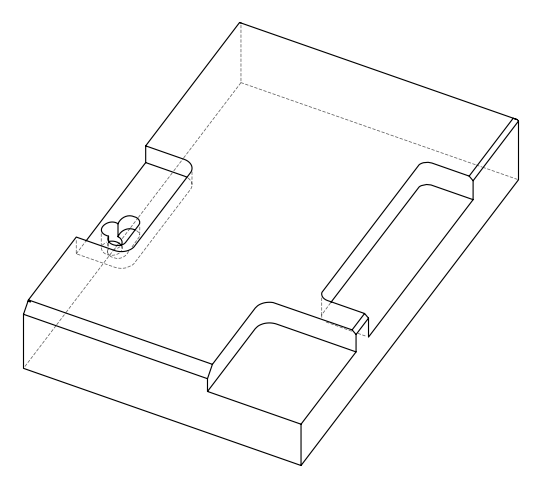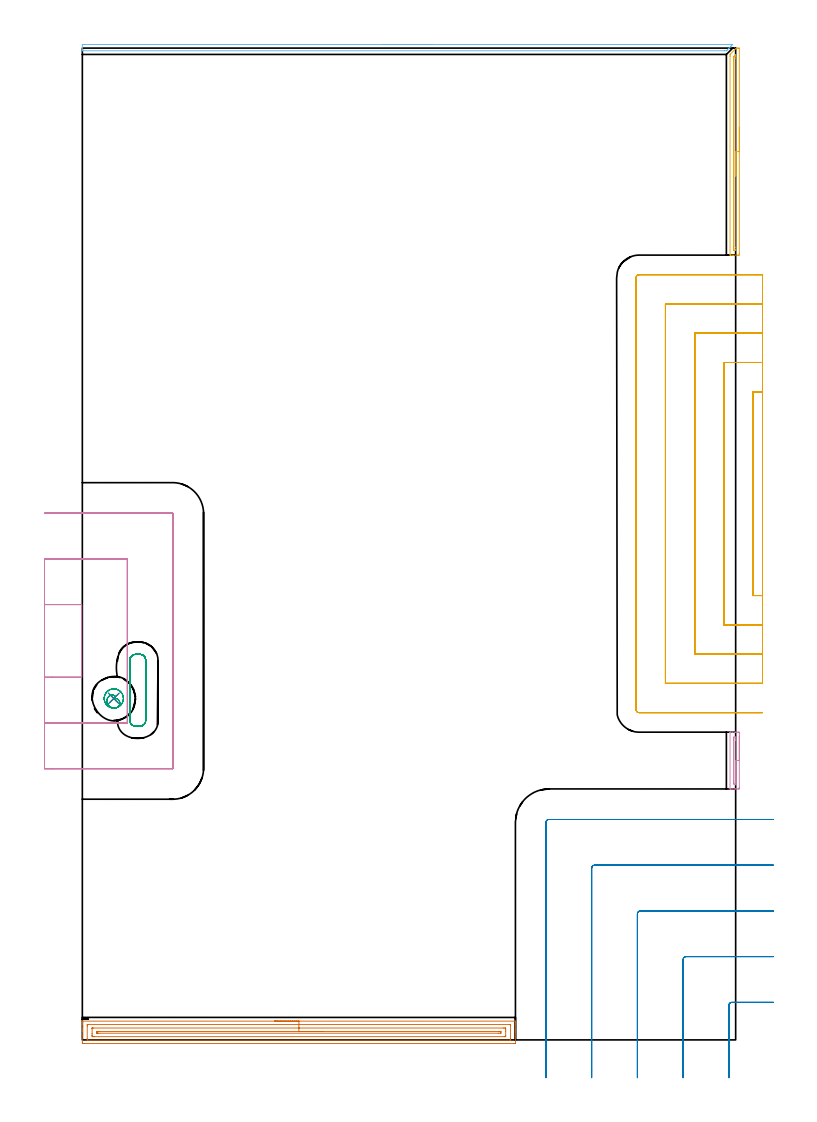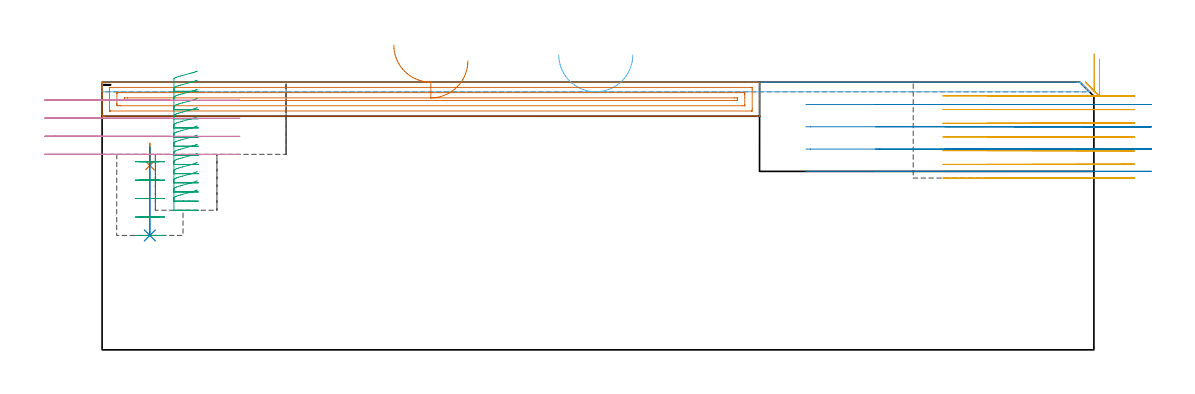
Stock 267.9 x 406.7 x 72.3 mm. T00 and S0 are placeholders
(PLAN: 11 operations, 7 tool changes, 53.7 min)
(1 SPOT_DRILL | STEP1POCKET | NXT0321_9005460120000 | 0.05 min | 2380 mm3)
(2 DRILL_BLIND_HOLE_INTO_CENTER | STEP1POCKET | NXT0301_128 | 0.1 min | 2164 mm3)
(3 MILL_ROUGH_BLIND_HOLE_CONTOUR | STEP1POCKET | NXT0201_013 | Spiral | 0.86 min | 5866 mm3)
(4 AREA_MILL | FG_CHAMFER_SURFACE | UGT0205_001 | 0.53 min | 207 mm3)
(5 AREA_MILL_1 | FG_CHAMFER_SURFACE_1 | UGT0205_001 | 1.5 min | 632 mm3)
(6 AREA_MILL_2 | FG_CHAMFER_SURFACE_2 | UGT0205_001 | 2.28 min | 895 mm3)
(7 AREA_MILL_3 | FG_CHAMFER_SURFACE_3 | UGT0205_001 | 5.86 min | 7748 mm3)
(8 MILL_CORNER_NOTCH_RECTANGULAR | CORNER_NOTCH_RECTANGULAR | UGT0201_107 | Follow Part, ap 6.25, ae 75% | 5.46 min | 222729 mm3)
(9 MILL_RECTANGULAR_POCKET | POCKET_RECTANGULAR_STRAIGHT | NXT0201_013 | Follow Part, ap 2.5, ae 75% | 3.14 min | 17581 mm3)
(10 MILL_SLOT | SLOT_PARTIAL_RECTANGULAR | UGT0201_107 | Follow Part, ap 6.25, ae 75% | 5.57 min | 109656 mm3)
(11 MILL_SLOT_1 | SLOT_PARTIAL_RECTANGULAR_1 | UGT0201_008 | Follow Part, ap 4, ae 75% | 28.33 min | 246279 mm3)
(TOOL NXT0321_9005460120000 | NC Spot Drill, 142deg, 12mm, Carbide, Uncoated | D12 PA142 FL30 Z2)
(TOOL NXT0301_128 | Carbide Drill 12mm [861.1-1200-036A1-GP GC34] | D12 PA150 FL37.4 Z2)
(TOOL NXT0201_013 | ENDMILL 10mm | D10 FL30 Z4)
(TOOL UGT0205_001 | Chamfer Mill 20 x 3 x 45 deg. | D20 FL50 Z2)
(TOOL UGT0201_107 | End Mill 25 mm | D25 FL25 Z2)
(TOOL UGT0201_008 | End Mill 16 mm | D16 FL32 Z4)
(OP 1 SPOT_DRILL)
G17 G21 G94 G90
T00 M6
G54
G17 G0 G90 X12.9 Y140. S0 M3
G43 Z82.3 H0
G94 G81 G98 Z49.8 F250. R55.8
G80
M5
M2
(OP 2 DRILL_BLIND_HOLE_INTO_CENTER)
G17 G21 G94 G90
T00 M6
G54
G17 G0 G90 X12.9 Y140. S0 M3
G43 Z82.3 H1
G94 G81 G98 Z30.9 F250. R54.8
G80
M5
M2
(OP 3 MILL_ROUGH_BLIND_HOLE_CONTOUR)
G17 G21 G94 G90
T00 M6
G54
G17 G0 G90 X12.9 Y140. S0 M3
G43 Z82.3 H0
Z50.82
G94 G3 X13.271 Y141.083 R0.605 F250.
X11.339 Y141.21 R1.729
X10.327 Y137.787 R2.604
X13.882 Y136.174 R3.115
X16.726 Y140.982 R3.95
X13.882 Y136.174 R-3.95
X15.304 Y138.578 R1.975
X12.9 Y140. R1.975
G0 Z45.84
G3 X13.271 Y141.083 R0.605
X11.339 Y141.21 R1.729
X10.327 Y137.787 R2.604
X13.882 Y136.174 R3.115
X16.726 Y140.982 R3.95
X13.882 Y136.174 R-3.95
X15.304 Y138.578 R1.975
X12.9 Y140. R1.975
G0 Z40.86
G3 X13.271 Y141.083 R0.605
X11.339 Y141.21 R1.729
X10.327 Y137.787 R2.604
X13.882 Y136.174 R3.115
X16.726 Y140.982 R3.95
X13.882 Y136.174 R-3.95
X15.304 Y138.578 R1.975
X12.9 Y140. R1.975
G0 Z35.88
G3 X13.271 Y141.083 R0.605
X11.339 Y141.21 R1.729
X10.327 Y137.787 R2.604
X13.882 Y136.174 R3.115
X16.726 Y140.982 R3.95
X13.882 Y136.174 R-3.95
X15.304 Y138.578 R1.975
X12.9 Y140. R1.975
G0 Z30.9
G3 X13.271 Y141.083 R0.605
X11.339 Y141.21 R1.729
X10.327 Y137.787 R2.604
X13.882 Y136.174 R3.115
X16.726 Y140.982 R3.95
X13.882 Y136.174 R-3.95
X15.304 Y138.578 R1.975
X12.9 Y140. R1.975
G0 Z82.3
M5
M2
(OP 4 AREA_MILL)
G17 G21 G94 G90
T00 M6
G54
G17 G0 G90 X269.4 Y124.55 S1061 M3
G43 Z82.3 H0
Z78.5
G94 G1 Y124.512 Z77.628 F250.
Y124.398 Z76.764
Y124.209 Z75.912
Y123.947 Z75.08
Y123.613 Z74.274
Y123.21 Z73.5
Y122.742 Z72.764
Y122.21 Z72.072
Y121.621 Z71.429
Y120.978 Z70.84
Y120.286 Z70.309
Y119.55 Z69.84
Y118.776 Z69.437
Y117.97 Z69.103
Y117.138 Z68.841
Y116.286 Z68.652
Y115.422 Z68.538
Y114.55 Z68.5
Y103.447
X269.398 Y103.284 Z68.502
X269.391 Y102.901 Z68.505
X269.04 Y102.9 Z68.858
X268.834 Z69.063
X268.15 Z69.747
X267.945 Z69.952
X267.534 Z70.365
X266.441 Z71.458
X265.861 Z72.037
X265.628 Z72.264
X265.603 Y102.909 Z72.289
X265.6 Y103.003 Z72.3
Y126.097
X265.603 Y126.19 Z72.289
X265.626 Y126.194 Z72.266
X265.861 Y126.2 Z72.037
X266.577 Z71.322
X267.534 Z70.365
X267.945 Z69.952
X268.15 Z69.747
X268.834 Z69.063
X269.04 Z68.858
X269.391 Y126.199 Z68.505
X269.4 Y125.815 Z68.5
Y114.55
X267.986 Z69.914
Y106.071
X267.982 Y105.223 Z69.918
X267.98 Y105.188 Z69.92
X267.945 Y104.91 Z69.955
X267.374 Y104.905 Z70.526
X267.055 Y104.91 Z70.845
X267.02 Y105.223 Z70.88
X267.017 Y105.261 Z70.883
X267.014 Y106.112 Z70.886
Y106.152
Y123.029
X267.018 Y123.877 Z70.882
X267.02 Y123.912 Z70.88
X267.055 Y124.19 Z70.845
X267.626 Y124.195 Z70.274
X267.945 Y124.19 Z69.955
X267.98 Y123.877 Z69.92
X267.983 Y123.839 Z69.917
X267.986 Y122.988 Z69.914
Y122.948
Y114.55
Y113.678 Z69.952
Y112.813 Z70.066
Y111.962 Z70.255
Y111.13 Z70.517
Y110.324 Z70.851
Y109.55 Z71.254
Y108.814 Z71.723
Y108.122 Z72.254
Y107.479 Z72.843
Y106.89 Z73.486
Y106.358 Z74.179
Y105.89 Z74.914
Y105.487 Z75.688
Y105.153 Z76.494
Y104.891 Z77.326
Y104.702 Z78.178
Y104.588 Z79.043
Y104.55 Z79.914
G0 Z82.3
M5
M2
(OP 5 AREA_MILL_1)
G17 G21 G94 G90
T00 M6
G54
G17 G0 G90 X269.4 Y374.25 S1061 M3
G43 Z82.3 H0
Z78.5
G94 G1 Y374.212 Z77.628 F250.
Y374.098 Z76.764
Y373.909 Z75.912
Y373.647 Z75.08
Y373.313 Z74.274
Y372.91 Z73.5
Y372.441 Z72.764
Y371.91 Z72.072
Y371.321 Z71.429
Y370.678 Z70.84
Y369.986 Z70.308
Y369.25 Z69.84
Y368.476 Z69.437
Y367.67 Z69.103
Y366.838 Z68.841
Y365.986 Z68.652
Y365.122 Z68.538
Y364.25 Z68.5
Y322.382
X269.399 Y322.219 Z68.501
X269.391 Y321.802 Z68.505
X269.108 Y321.8 Z68.79
X268.834 Z69.063
X267.055 Z70.84
X266.508 Z71.391
X265.948 Z71.951
X265.635 Y321.806 Z72.256
X265.603 Y321.81 Z72.288
X265.6 Y321.937 Z72.3
Y403.445
X265.601 Y404.095 Z72.286
X265.703 Y404.205 Z72.194
X268.1 Y406.602 Z69.796
X268.173 Y406.677 Z69.718
X268.197 Y406.691 Z69.693
X268.217 Y406.699 Z69.674
X268.663 Y406.7 Z69.236
X269.178 Z68.721
X269.393 Y406.69 Z68.505
X269.4 Y406.644 Z68.5
Y364.25
X267.986 Z69.914
Y325.014
X267.983 Y324.164 Z69.917
X267.981 Y324.128 Z69.919
X267.945 Y323.81 Z69.955
X267.413 Y323.805 Z70.487
X267.055 Y323.81 Z70.845
X267.019 Y324.164 Z70.881
X267.017 Y324.202 Z70.883
X267.014 Y325.055 Z70.886
Y401.664
X267.016 Y402.554 Z70.884
X267.017 Y402.592 Z70.883
X267.055 Y403.093 Z70.845
X267.228 Y403.272 Z70.672
X267.396 Y403.445 Z70.504
X267.673 Y403.717 Z70.227
X267.945 Y403.983 Z69.955
X267.982 Y403.445 Z69.918
X267.984 Y403.406 Z69.916
X267.986 Y402.554 Z69.914
Y364.25
Y363.378 Z69.952
Y362.513 Z70.066
Y361.662 Z70.255
Y360.83 Z70.517
Y360.024 Z70.851
Y359.25 Z71.254
Y358.514 Z71.723
Y357.822 Z72.254
Y357.179 Z72.843
Y356.59 Z73.486
Y356.058 Z74.179
Y355.59 Z74.914
Y355.187 Z75.688
Y354.853 Z76.494
Y354.591 Z77.326
Y354.402 Z78.178
Y354.288 Z79.043
Y354.25 Z79.914
G0 Z82.3
M5
M2
(OP 6 AREA_MILL_2)
G17 G21 G94 G90
T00 M6
G54
G17 G0 G90 X123.35 Y408.2 S1061 M3
G43 Z82.3 H0
Z79.7
G94 G1 X123.388 Z78.828 F250.
X123.502 Z77.963
X123.691 Z77.112
X123.953 Z76.28
X124.287 Z75.474
X124.69 Z74.7
X125.159 Z73.964
X125.69 Z73.272
X126.279 Z72.629
X126.922 Z72.04
X127.614 Z71.508
X128.35 Z71.04
X129.124 Z70.637
X129.93 Z70.303
X130.762 Z70.041
X131.614 Z69.852
X132.479 Z69.738
X133.35 Z69.7
X266.672
X266.683 Y408.195 Z69.704
X266.672 Y408.175 Z69.723
X266.603 Y408.102 Z69.797
X266.572 Y408.071 Z69.828
X266.013 Y407.513 Z70.387
X265.841 Y407.34 Z70.557
X265.182 Y406.682 Z71.218
X264.962 Y406.46 Z71.436
X264.347 Y405.847 Z72.053
X264.288 Y405.788 Z72.111
X264.106 Y405.603 Z72.288
X263.395 Y405.6 Z72.3
X0.177
X0.01 Y405.602 Z72.288
X0.003 Y405.764 Z72.129
X0. Y405.934 Z71.966
Y406.203 Z71.697
Y406.9 Z70.995
X0.001 Y408.126 Z69.77
X0.003 Y408.191 Z69.705
X0.391 Y408.2 Z69.7
X133.35
X134.222 Z69.738
X135.087 Z69.852
X135.938 Z70.041
X136.77 Z70.303
X137.576 Z70.637
X138.35 Z71.04
X139.086 Z71.508
X139.778 Z72.04
X140.421 Z72.629
X141.011 Z73.272
X141.542 Z73.964
X142.01 Z74.7
X142.413 Z75.474
X142.747 Z76.28
X143.009 Z77.112
X143.198 Z77.963
X143.312 Z78.828
X143.35 Z79.7
G0 Z82.3
M5
M2
(OP 7 AREA_MILL_3)
G17 G21 G94 G90
T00 M6
G54
G17 G0 G90 X78.8 Y7.7 S1061 M3
G43 Z82.3 H0
G94 G1 X78.838 Z81.428 F250.
X78.952 Z80.563
X79.141 Z79.712
X79.403 Z78.88
X79.737 Z78.074
X80.14 Z77.3
X80.608 Z76.564
X81.14 Z75.872
X81.729 Z75.229
X82.372 Z74.639
X83.064 Z74.108
X83.8 Z73.64
X84.574 Z73.237
X85.38 Z72.903
X86.212 Z72.641
X87.064 Z72.452
X87.928 Z72.338
X88.8 Z72.3
X177.46
X177.59 Y7.697 Z72.288
X177.593 Y7.657 Z72.248
X177.6 Y7.329 Z71.928
Y6.781 Z71.38
Y6.219 Z70.815
Y4.156 Z68.754
Y3.546 Z68.14
Y3.102 Z67.698
X177.599 Y-1.496 Z63.101
X177.598 Y-1.497 Z63.1
X177.014 Y-1.5
X0.586
X0.28 Y-1.497 Z63.102
X0.01 Y-1.491 Z63.106
X0. Y-1.216 Z63.381
Y3.546 Z68.14
Y4.156 Z68.754
Y4.437 Z69.034
Y6.219 Z70.815
Y6.781 Z71.38
Y7.329 Z71.928
X0.007 Y7.657 Z72.248
X0.01 Y7.697 Z72.288
X0.14 Y7.7 Z72.3
X88.8
Y6.286 Z70.886
X175.232 Y6.285 Z70.885
X175.298 Y6.284 Z70.884
X175.43 Y6.279 Z70.879
X175.59 Y6.266 Z70.866
X175.593 Y6.219 Z70.819
X175.599 Y5.853 Z70.453
Y0.504 Z65.104
X175.593 Y-0.02 Z64.58
X175.59 Y-0.063 Z64.537
X175.579 Y-0.079 Z64.521
X175.497 Y-0.082 Z64.518
X175.364 Y-0.085 Z64.515
X2.302 Y-0.086 Z64.514
X2.169 Y-0.085 Z64.515
X2.081 Y-0.082 Z64.518
X2.016 Y-0.079 Z64.521
X2.01 Y-0.07 Z64.53
X2.006 Y-0.02 Z64.58
X2.001 Y0.348 Z64.948
Y5.696 Z70.296
X2.007 Y6.219 Z70.819
X2.01 Y6.263 Z70.863
X2.021 Y6.279 Z70.879
X2.104 Y6.282 Z70.882
X2.236 Y6.285 Z70.885
X88.8 Y6.286 Z70.886
Y4.871 Z69.471
X172.559
X173.017 Y4.87 Z69.47
X173.45 Y4.867 Z69.467
X173.585 Y4.864 Z69.464
X173.595 Y4.587 Z69.187
X173.598 Y4.437 Z69.037
X173.6 Y4.287 Z68.887
Y3.546 Z68.146
Y1.613 Z66.213
X173.598 Y1.463 Z66.063
X173.594 Y1.363 Z65.963
X173.589 Y1.334 Z65.934
X173.584 Y1.332 Z65.932
X173.558 Y1.33 Z65.93
X173.45 Y1.329 Z65.929
X172.993 Y1.328 Z65.928
X5.041 Y1.329 Z65.929
X4.583
X4.15 Y1.333 Z65.933
X4.015 Y1.335 Z65.935
X4.005 Y1.613 Z66.213
X4.002 Y1.763 Z66.363
X4. Y1.913 Z66.513
Y2.654 Z67.254
Y4.587 Z69.187
X4.002 Y4.737 Z69.337
X4.006 Y4.837 Z69.437
X4.011 Y4.866 Z69.466
X4.016 Y4.868 Z69.468
X4.042 Y4.87 Z69.47
X4.15 Y4.871 Z69.471
X4.607
X88.8
Y3.457 Z68.057
X170.866
X171.578 Y3.45 Z68.05
X171.59 Y3.448 Z68.048
X171.593 Y3.43 Z68.03
X171.597 Y3.383 Z67.983
X171.599 Y3.289 Z67.889
X171.6 Y3.1 Z67.7
X171.599 Y2.911 Z67.511
X171.597 Y2.817 Z67.417
X171.593 Y2.77 Z67.37
X171.59 Y2.752 Z67.352
X171.573 Y2.749 Z67.349
X170.688 Y2.743 Z67.343
X6.734
X6.022 Y2.75 Z67.35
X6.01 Y2.752 Z67.352
X6.007 Y2.77 Z67.37
X6.003 Y2.817 Z67.417
X6.001 Y2.911 Z67.511
X6. Y3.1 Z67.7
X6.001 Y3.289 Z67.889
X6.003 Y3.383 Z67.983
X6.007 Y3.43 Z68.03
X6.01 Y3.448 Z68.048
X6.027 Y3.451 Z68.051
X6.109 Y3.454 Z68.054
X6.823 Y3.457 Z68.057
X6.912
X88.8
X89.672 Z68.095
X90.536 Z68.209
X91.388 Z68.398
X92.22 Z68.66
X93.026 Z68.994
X93.8 Z69.397
X94.536 Z69.866
X95.228 Z70.397
X95.871 Z70.986
X96.46 Z71.629
X96.992 Z72.321
X97.46 Z73.057
X97.863 Z73.831
X98.197 Z74.637
X98.459 Z75.469
X98.648 Z76.321
X98.762 Z77.186
X98.8 Z78.057
G0 Z82.3
M5
M2
(OP 8 MILL_CORNER_NOTCH_RECTANGULAR)
G17 G21 G94 G90
T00 M6
G54
G17 G0 G90 X283.4 Y15.4 S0 M3
G43 Z82.3 H0
Z66.275
G94 G1 X280.4 F250.
X266.343 F500.
G3 X265.1 Y14.157 R1.25
G1 Y-12.5
Y-15.5 F250.
G0 Z82.3
X283.4 Y34.15
Z66.275
G1 X280.4
X247.594 F500.
G3 X246.35 Y32.906 R1.25
G1 Y-12.5
Y-15.5 F250.
G0 Z82.3
X283.4 Y52.9
Z66.275
G1 X280.4
X228.844 F500.
G3 X227.6 Y51.656 R1.25
G1 Y-12.5
Y-15.5 F250.
G0 Z82.3
X283.4 Y71.65
Z66.275
G1 X280.4
X210.095 F500.
G3 X208.85 Y70.405 R1.25
G1 Y-12.5
Y-15.5 F250.
G0 Z82.3
X283.4 Y90.4
Z66.275
G1 X280.4
X191.345 F500.
G3 X190.1 Y89.155 R1.25
G1 Y-12.5
Y-15.5 F250.
G0 Z82.3
X283.4 Y15.4
Z60.25
G1 X280.4
X266.343 F500.
G3 X265.1 Y14.157 R1.25
G1 Y-12.5
Y-15.5 F250.
G0 Z82.3
X283.4 Y34.15
Z60.25
G1 X280.4
X247.594 F500.
G3 X246.35 Y32.906 R1.25
G1 Y-12.5
Y-15.5 F250.
G0 Z82.3
X283.4 Y52.9
Z60.25
G1 X280.4
X228.844 F500.
G3 X227.6 Y51.656 R1.25
G1 Y-12.5
Y-15.5 F250.
G0 Z82.3
X283.4 Y71.65
Z60.25
G1 X280.4
X210.095 F500.
G3 X208.85 Y70.405 R1.25
G1 Y-12.5
Y-15.5 F250.
G0 Z82.3
X283.4 Y90.4
Z60.25
G1 X280.4
X191.345 F500.
G3 X190.1 Y89.155 R1.25
G1 Y-12.5
Y-15.5 F250.
G0 Z82.3
X283.4 Y15.4
Z54.225
G1 X280.4
X266.343 F500.
G3 X265.1 Y14.157 R1.25
G1 Y-12.5
Y-15.5 F250.
G0 Z82.3
X283.4 Y34.15
Z54.225
G1 X280.4
X247.594 F500.
G3 X246.35 Y32.906 R1.25
G1 Y-12.5
Y-15.5 F250.
G0 Z82.3
X283.4 Y52.9
Z54.225
G1 X280.4
X228.844 F500.
G3 X227.6 Y51.656 R1.25
G1 Y-12.5
Y-15.5 F250.
G0 Z82.3
X283.4 Y71.65
Z54.225
G1 X280.4
X210.095 F500.
G3 X208.85 Y70.405 R1.25
G1 Y-12.5
Y-15.5 F250.
G0 Z82.3
X283.4 Y90.4
Z54.225
G1 X280.4
X191.345 F500.
G3 X190.1 Y89.155 R1.25
G1 Y-12.5
Y-15.5 F250.
G0 Z82.3
X283.4 Y15.4
Z48.2
G1 X280.4
X266.343 F500.
G3 X265.1 Y14.157 R1.25
G1 Y-12.5
Y-15.5 F250.
G0 Z82.3
X283.4 Y34.15
Z48.2
G1 X280.4
X247.594 F500.
G3 X246.35 Y32.906 R1.25
G1 Y-12.5
Y-15.5 F250.
G0 Z82.3
X283.4 Y52.9
Z48.2
G1 X280.4
X228.844 F500.
G3 X227.6 Y51.656 R1.25
G1 Y-12.5
Y-15.5 F250.
G0 Z82.3
X283.4 Y71.65
Z48.2
G1 X280.4
X210.095 F500.
G3 X208.85 Y70.405 R1.25
G1 Y-12.5
Y-15.5 F250.
G0 Z82.3
X283.4 Y90.4
Z48.2
G1 X280.4
X191.345 F500.
G3 X190.1 Y89.155 R1.25
G1 Y-12.5
Y-15.5 F250.
G0 Z82.3
M5
M2
(OP 9 MILL_RECTANGULAR_POCKET)
G17 G21 G94 G90
T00 M6
G54
G17 G0 G90 X25.672 Y156.84 S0 M3
G43 Z82.3 H0
Z75.3
G94 G1 X25.635 Y156.919 Z75.277 F250.
X25.275 Y157.375 Z75.121
X24.819 Y157.735 Z74.965
X24.293 Y157.982 Z74.809
X23.724 Y158.1 Z74.654
X21.676 Z74.105
X21.107 Y157.982 Z73.949
X20.581 Y157.735 Z73.794
X20.125 Y157.375 Z73.638
X19.765 Y156.919 Z73.482
X19.518 Y156.393 Z73.327
X19.4 Y155.824 Z73.171
Y143.35 Z69.828
Y131.253 F500.
Y131.1
G3 X21.9 Y128.6 R2.5
G1 X23.5
G3 X26. Y131.1 R2.5
G1 Y155.6
G3 X23.5 Y158.1 R2.5
G1 X21.9
G3 X19.4 Y155.6 R2.5
G1 Y148.822
Y143.35
Y142.35
G0 X25.672 Y156.84 Z72.828
G1 X25.635 Y156.919 Z72.805 F250.
X25.275 Y157.375 Z72.649
X24.819 Y157.735 Z72.494
X24.293 Y157.982 Z72.338
X23.724 Y158.1 Z72.182
X21.676 Z71.634
X21.107 Y157.982 Z71.478
X20.581 Y157.735 Z71.322
X20.125 Y157.375 Z71.167
X19.765 Y156.919 Z71.011
X19.518 Y156.393 Z70.855
X19.4 Y155.824 Z70.699
Y143.35 Z67.357
Y131.253 F500.
Y131.1
G3 X21.9 Y128.6 R2.5
G1 X23.5
G3 X26. Y131.1 R2.5
G1 Y155.6
G3 X23.5 Y158.1 R2.5
G1 X21.9
G3 X19.4 Y155.6 R2.5
G1 Y143.35
Y142.35
G0 X25.672 Y156.84 Z70.357
G1 X25.635 Y156.919 Z70.334 F250.
X25.275 Y157.375 Z70.178
X24.819 Y157.735 Z70.022
X24.293 Y157.982 Z69.867
X23.724 Y158.1 Z69.711
X21.676 Z69.162
X21.107 Y157.982 Z69.007
X20.581 Y157.735 Z68.851
X20.125 Y157.375 Z68.695
X19.765 Y156.919 Z68.539
X19.518 Y156.393 Z68.384
X19.4 Y155.824 Z68.228
Y143.35 Z64.886
Y131.253 F500.
Y131.1
G3 X21.9 Y128.6 R2.5
G1 X23.5
G3 X26. Y131.1 R2.5
G1 Y155.6
G3 X23.5 Y158.1 R2.5
G1 X21.9
G3 X19.4 Y155.6 R2.5
G1 Y143.35
Y142.35
G0 X25.672 Y156.84 Z67.886
G1 X25.635 Y156.919 Z67.862 F250.
X25.275 Y157.375 Z67.707
X24.819 Y157.735 Z67.551
X24.293 Y157.982 Z67.395
X23.724 Y158.1 Z67.239
X21.676 Z66.691
X21.107 Y157.982 Z66.535
X20.581 Y157.735 Z66.379
X20.125 Y157.375 Z66.224
X19.765 Y156.919 Z66.068
X19.518 Y156.393 Z65.912
X19.4 Y155.824 Z65.757
Y143.35 Z62.414
Y131.253 F500.
Y131.1
G3 X21.9 Y128.6 R2.5
G1 X23.5
G3 X26. Y131.1 R2.5
G1 Y155.6
G3 X23.5 Y158.1 R2.5
G1 X21.9
G3 X19.4 Y155.6 R2.5
G1 Y148.822
Y143.35
Y142.35
G0 X25.672 Y156.84 Z65.414
G1 X25.635 Y156.919 Z65.391 F250.
X25.275 Y157.375 Z65.235
X24.819 Y157.735 Z65.079
X24.293 Y157.982 Z64.924
X23.724 Y158.1 Z64.768
X21.676 Z64.219
X21.107 Y157.982 Z64.064
X20.581 Y157.735 Z63.908
X20.125 Y157.375 Z63.752
X19.765 Y156.919 Z63.597
X19.518 Y156.393 Z63.441
X19.4 Y155.824 Z63.285
Y143.35 Z59.943
Y131.253 F500.
Y131.1
G3 X21.9 Y128.6 R2.5
G1 X23.5
G3 X26. Y131.1 R2.5
G1 Y155.6
G3 X23.5 Y158.1 R2.5
G1 X21.9
G3 X19.4 Y155.6 R2.5
G1 Y148.822
Y143.35
Y142.35
G0 X25.672 Y156.84 Z62.943
G1 X25.635 Y156.919 Z62.919 F250.
X25.275 Y157.375 Z62.764
X24.819 Y157.735 Z62.608
X24.293 Y157.982 Z62.452
X23.724 Y158.1 Z62.297
X21.676 Z61.748
X21.107 Y157.982 Z61.592
X20.581 Y157.735 Z61.437
X20.125 Y157.375 Z61.281
X19.765 Y156.919 Z61.125
X19.518 Y156.393 Z60.969
X19.4 Y155.824 Z60.814
Y143.35 Z57.471
Y131.253 F500.
Y131.1
G3 X21.9 Y128.6 R2.5
G1 X23.5
G3 X26. Y131.1 R2.5
G1 Y155.6
G3 X23.5 Y158.1 R2.5
G1 X21.9
G3 X19.4 Y155.6 R2.5
G1 Y148.822
Y143.35
Y142.35
G0 X25.672 Y156.84 Z60.471
G1 X25.635 Y156.919 Z60.448 F250.
X25.275 Y157.375 Z60.292
X24.819 Y157.735 Z60.137
X24.293 Y157.982 Z59.981
X23.724 Y158.1 Z59.825
X21.676 Z59.277
X21.107 Y157.982 Z59.121
X20.581 Y157.735 Z58.965
X20.125 Y157.375 Z58.809
X19.765 Y156.919 Z58.654
X19.518 Y156.393 Z58.498
X19.4 Y155.824 Z58.342
Y143.35 Z55.
Y131.253 F500.
Y131.1
G3 X21.9 Y128.6 R2.5
G1 X23.5
G3 X26. Y131.1 R2.5
G1 Y155.6
G3 X23.5 Y158.1 R2.5
G1 X21.9
G3 X19.4 Y155.6 R2.5
G1 Y148.822
Y143.35
Y142.35
G0 X25.672 Y156.84 Z58.
G1 X25.635 Y156.919 Z57.977 F250.
X25.275 Y157.375 Z57.821
X24.819 Y157.735 Z57.665
X24.293 Y157.982 Z57.509
X23.724 Y158.1 Z57.354
X21.676 Z56.805
X21.107 Y157.982 Z56.649
X20.581 Y157.735 Z56.494
X20.125 Y157.375 Z56.338
X19.765 Y156.919 Z56.182
X19.518 Y156.393 Z56.027
X19.4 Y155.824 Z55.871
Y143.35 Z52.529
Y131.253 F500.
Y131.1
G3 X21.9 Y128.6 R2.5
G1 X23.5
G3 X26. Y131.1 R2.5
G1 Y155.6
G3 X23.5 Y158.1 R2.5
G1 X21.9
G3 X19.4 Y155.6 R2.5
G1 Y148.822
Y143.35
Y142.35
G0 X25.672 Y156.84 Z55.529
G1 X25.635 Y156.919 Z55.505 F250.
X25.275 Y157.375 Z55.349
X24.819 Y157.735 Z55.194
X24.293 Y157.982 Z55.038
X23.724 Y158.1 Z54.882
X21.676 Z54.334
X21.107 Y157.982 Z54.178
X20.581 Y157.735 Z54.022
X20.125 Y157.375 Z53.867
X19.765 Y156.919 Z53.711
X19.518 Y156.393 Z53.555
X19.4 Y155.824 Z53.399
Y143.35 Z50.057
Y131.253 F500.
Y131.1
G3 X21.9 Y128.6 R2.5
G1 X23.5
G3 X26. Y131.1 R2.5
G1 Y155.6
G3 X23.5 Y158.1 R2.5
G1 X21.9
G3 X19.4 Y155.6 R2.5
G1 Y148.822
Y143.35
Y142.35
G0 X25.672 Y156.84 Z53.057
G1 X25.635 Y156.919 Z53.034 F250.
X25.275 Y157.375 Z52.878
X24.819 Y157.735 Z52.722
X24.293 Y157.982 Z52.567
X23.724 Y158.1 Z52.411
X21.676 Z51.862
X21.107 Y157.982 Z51.707
X20.581 Y157.735 Z51.551
X20.125 Y157.375 Z51.395
X19.765 Y156.919 Z51.239
X19.518 Y156.393 Z51.084
X19.4 Y155.824 Z50.928
Y143.35 Z47.586
Y131.253 F500.
Y131.1
G3 X21.9 Y128.6 R2.5
G1 X23.5
G3 X26. Y131.1 R2.5
G1 Y155.6
G3 X23.5 Y158.1 R2.5
G1 X21.9
G3 X19.4 Y155.6 R2.5
G1 Y148.822
Y143.35
Y142.35
G0 X25.672 Y156.84 Z50.586
G1 X25.635 Y156.919 Z50.562 F250.
X25.275 Y157.375 Z50.407
X24.819 Y157.735 Z50.251
X24.293 Y157.982 Z50.095
X23.724 Y158.1 Z49.94
X21.676 Z49.391
X21.107 Y157.982 Z49.235
X20.581 Y157.735 Z49.079
X20.125 Y157.375 Z48.924
X19.765 Y156.919 Z48.768
X19.518 Y156.393 Z48.612
X19.4 Y155.824 Z48.457
Y143.35 Z45.114
Y131.253 F500.
Y131.1
G3 X21.9 Y128.6 R2.5
G1 X23.5
G3 X26. Y131.1 R2.5
G1 Y155.6
G3 X23.5 Y158.1 R2.5
G1 X21.9
G3 X19.4 Y155.6 R2.5
G1 Y148.822
Y143.35
Y142.35
G0 X25.672 Y156.84 Z48.114
G1 X25.635 Y156.919 Z48.091 F250.
X25.275 Y157.375 Z47.935
X24.819 Y157.735 Z47.78
X24.293 Y157.982 Z47.624
X23.724 Y158.1 Z47.468
X21.676 Z46.919
X21.107 Y157.982 Z46.764
X20.581 Y157.735 Z46.608
X20.125 Y157.375 Z46.452
X19.765 Y156.919 Z46.297
X19.518 Y156.393 Z46.141
X19.4 Y155.824 Z45.985
Y143.35 Z42.643
Y131.253 F500.
Y131.1
G3 X21.9 Y128.6 R2.5
G1 X23.5
G3 X26. Y131.1 R2.5
G1 Y155.6
G3 X23.5 Y158.1 R2.5
G1 X21.9
G3 X19.4 Y155.6 R2.5
G1 Y148.822
Y143.35
Y142.35
G0 X25.672 Y156.84 Z45.643
G1 X25.635 Y156.919 Z45.62 F250.
X25.275 Y157.375 Z45.464
X24.819 Y157.735 Z45.308
X24.293 Y157.982 Z45.152
X23.724 Y158.1 Z44.997
X21.676 Z44.448
X21.107 Y157.982 Z44.292
X20.581 Y157.735 Z44.137
X20.125 Y157.375 Z43.981
X19.765 Y156.919 Z43.825
X19.518 Y156.393 Z43.669
X19.4 Y155.824 Z43.514
Y143.35 Z40.171
Y131.253 F500.
Y131.1
G3 X21.9 Y128.6 R2.5
G1 X23.5
G3 X26. Y131.1 R2.5
G1 Y155.6
G3 X23.5 Y158.1 R2.5
G1 X21.9
G3 X19.4 Y155.6 R2.5
G1 Y148.822
Y143.35
Y142.35
G0 X25.672 Y156.84 Z43.171
G1 X25.635 Y156.919 Z43.148 F250.
X25.275 Y157.375 Z42.992
X24.819 Y157.735 Z42.837
X24.293 Y157.982 Z42.681
X23.724 Y158.1 Z42.525
X21.676 Z41.977
X21.107 Y157.982 Z41.821
X20.581 Y157.735 Z41.665
X20.125 Y157.375 Z41.509
X19.765 Y156.919 Z41.354
X19.518 Y156.393 Z41.198
X19.4 Y155.824 Z41.042
Y143.35 Z37.7
Y131.253 F500.
Y131.1
G3 X21.9 Y128.6 R2.5
G1 X23.5
G3 X26. Y131.1 R2.5
G1 Y155.6
G3 X23.5 Y158.1 R2.5
G1 X21.9
G3 X19.4 Y155.6 R2.5
G1 Y148.822
Y143.35
Y142.35
G0 Z82.3
M5
M2
(OP 10 MILL_SLOT)
G17 G21 G94 G90
T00 M6
G54
G17 G0 G90 X-15.5 Y148.7 S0 M3
G43 Z82.3 H0
Z67.425
G94 G1 X-12.5 F250.
X-0.3 F500.
Y178.5
X-12.5
X-15.5 F250.
Y129.95
X-12.5
X18.45 F500.
Y197.25
X-12.5
X-15.5 F250.
Y111.2
X-12.5
X37. F500.
G3 X37.2 Y111.4 R0.2
G1 Y215.8
G3 X37. Y216. R0.2
G1 X-12.5
X-15.5 F250.
G0 Y148.7 Z62.55
G1 X-12.5
X-0.3 F500.
Y178.5
X-12.5
X-15.5 F250.
Y129.95
X-12.5
X18.45 F500.
Y197.25
X-12.5
X-15.5 F250.
Y111.2
X-12.5
X37. F500.
G3 X37.2 Y111.4 R0.2
G1 Y215.8
G3 X37. Y216. R0.2
G1 X-12.5
X-15.5 F250.
G0 Y148.7 Z57.675
G1 X-12.5
X-0.3 F500.
Y178.5
X-12.5
X-15.5 F250.
Y129.95
X-12.5
X18.45 F500.
Y197.25
X-12.5
X-15.5 F250.
Y111.2
X-12.5
X37. F500.
G3 X37.2 Y111.4 R0.2
G1 Y215.8
G3 X37. Y216. R0.2
G1 X-12.5
X-15.5 F250.
G0 Y148.7 Z52.8
G1 X-12.5
X-0.3 F500.
Y178.5
X-12.5
X-15.5 F250.
Y129.95
X-12.5
X18.45 F500.
Y197.25
X-12.5
X-15.5 F250.
Y111.2
X-12.5
X37. F500.
G3 X37.2 Y111.4 R0.2
G1 Y215.8
G3 X37. Y216. R0.2
G1 X-12.5
X-15.5 F250.
G0 Z82.3
M5
M2
(OP 11 MILL_SLOT_1)
G17 G21 G94 G90
T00 M6
G54
G17 G0 G90 X278.9 Y265.8 S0 M3
G43 Z82.3 H0
Z68.6
G94 G1 X275.9 F250.
X275.1 F500.
Y182.2
X275.9
X278.9 F250.
Y277.8
X275.9
X263.1 F500.
Y170.2
X275.9
X278.9 F250.
Y289.8
X275.9
X251.1 F500.
Y158.2
X275.9
X278.9 F250.
Y301.8
X275.9
X239.1 F500.
Y146.2
X275.9
X278.9 F250.
Y313.8
X275.9
X228.3 F500.
G3 X227.1 Y312.6 R1.2
G1 Y135.4
G3 X228.3 Y134.2 R1.2
G1 X275.9
X278.9 F250.
G0 Y265.8 Z64.9
G1 X275.9
X275.1 F500.
Y182.2
X275.9
X278.9 F250.
Y277.8
X275.9
X263.1 F500.
Y170.2
X275.9
X278.9 F250.
Y289.8
X275.9
X251.1 F500.
Y158.2
X275.9
X278.9 F250.
Y301.8
X275.9
X239.1 F500.
Y146.2
X275.9
X278.9 F250.
Y313.8
X275.9
X228.3 F500.
G3 X227.1 Y312.6 R1.2
G1 Y135.4
G3 X228.3 Y134.2 R1.2
G1 X275.9
X278.9 F250.
G0 Y265.8 Z61.2
G1 X275.9
X275.1 F500.
Y182.2
X275.9
X278.9 F250.
Y277.8
X275.9
X263.1 F500.
Y170.2
X275.9
X278.9 F250.
Y289.8
X275.9
X251.1 F500.
Y158.2
X275.9
X278.9 F250.
Y301.8
X275.9
X239.1 F500.
Y146.2
X275.9
X278.9 F250.
Y313.8
X275.9
X228.3 F500.
G3 X227.1 Y312.6 R1.2
G1 Y135.4
G3 X228.3 Y134.2 R1.2
G1 X275.9
X278.9 F250.
G0 Y265.8 Z57.5
G1 X275.9
X275.1 F500.
Y182.2
X275.9
X278.9 F250.
Y277.8
X275.9
X263.1 F500.
Y170.2
X275.9
X278.9 F250.
Y289.8
X275.9
X251.1 F500.
Y158.2
X275.9
X278.9 F250.
Y301.8
X275.9
X239.1 F500.
Y146.2
X275.9
X278.9 F250.
Y313.8
X275.9
X228.3 F500.
G3 X227.1 Y312.6 R1.2
G1 Y135.4
G3 X228.3 Y134.2 R1.2
G1 X275.9
X278.9 F250.
G0 Y265.8 Z53.8
G1 X275.9
X275.1 F500.
Y182.2
X275.9
X278.9 F250.
Y277.8
X275.9
X263.1 F500.
Y170.2
X275.9
X278.9 F250.
Y289.8
X275.9
X251.1 F500.
Y158.2
X275.9
X278.9 F250.
Y301.8
X275.9
X239.1 F500.
Y146.2
X275.9
X278.9 F250.
Y313.8
X275.9
X228.3 F500.
G3 X227.1 Y312.6 R1.2
G1 Y135.4
G3 X228.3 Y134.2 R1.2
G1 X275.9
X278.9 F250.
G0 Y265.8 Z50.1
G1 X275.9
X275.1 F500.
Y182.2
X275.9
X278.9 F250.
Y277.8
X275.9
X263.1 F500.
Y170.2
X275.9
X278.9 F250.
Y289.8
X275.9
X251.1 F500.
Y158.2
X275.9
X278.9 F250.
Y301.8
X275.9
X239.1 F500.
Y146.2
X275.9
X278.9 F250.
Y313.8
X275.9
X228.3 F500.
G3 X227.1 Y312.6 R1.2
G1 Y135.4
G3 X228.3 Y134.2 R1.2
G1 X275.9
X278.9 F250.
G0 Y265.8 Z46.4
G1 X275.9
X275.1 F500.
Y182.2
X275.9
X278.9 F250.
Y277.8
X275.9
X263.1 F500.
Y170.2
X275.9
X278.9 F250.
Y289.8
X275.9
X251.1 F500.
Y158.2
X275.9
X278.9 F250.
Y301.8
X275.9
X239.1 F500.
Y146.2
X275.9
X278.9 F250.
Y313.8
X275.9
X228.3 F500.
G3 X227.1 Y312.6 R1.2
G1 Y135.4
G3 X228.3 Y134.2 R1.2
G1 X275.9
X278.9 F250.
G0 Z82.3
M5
M2
